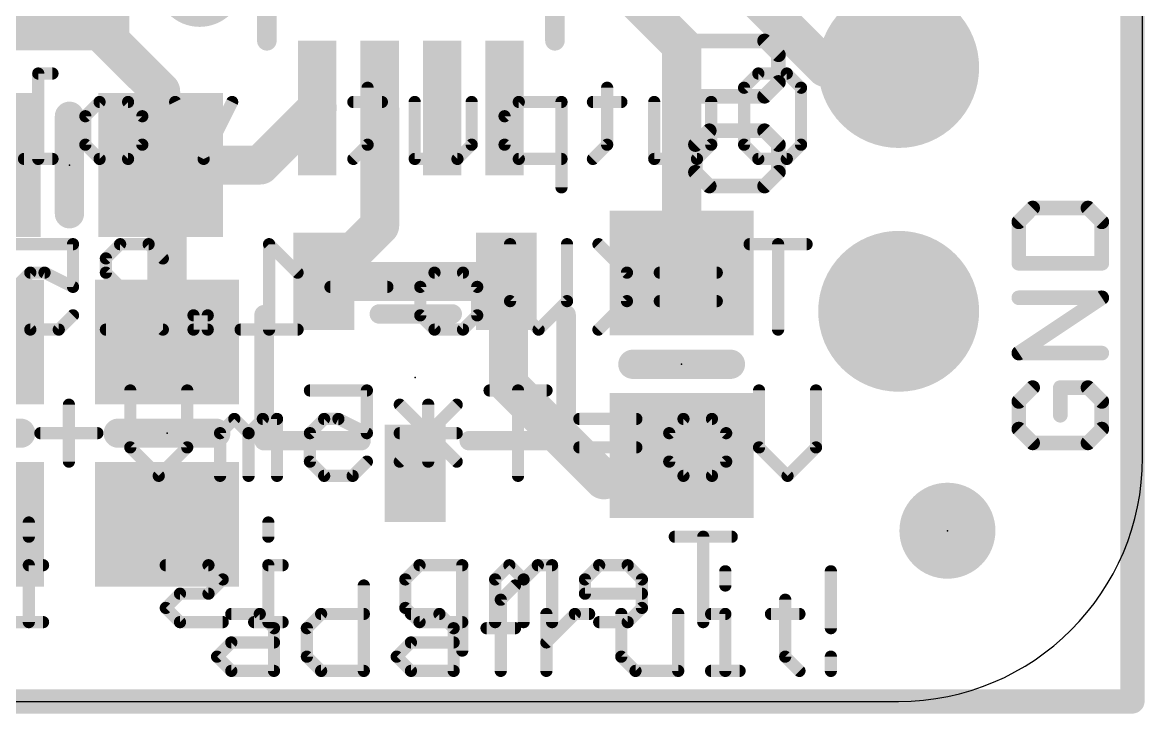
# Model space of a CAD drawing. Extents: x -0.4 to 20.3, y -0.1 to 16.7.
# Drawn here: x 8.65 to 20.34, y -0.13 to 7.07 of the extents above; entities that cross this region are included whole.
import ezdxf

# ---------------------------------------------------------------- set-up
doc = ezdxf.new("R2010")
doc.units = 0
for name, color, linetype in [('1', 12, 'CONTINUOUS'), ('16', 132, 'CONTINUOUS'), ('17', 110, 'CONTINUOUS'), ('20', 53, 'CONTINUOUS'), ('21', 40, 'CONTINUOUS'), ('22', 6, 'CONTINUOUS'), ('23', 40, 'CONTINUOUS')]:
    doc.layers.add(name, color=color, linetype=linetype)

# ---------------------------------------------------------------- blocks, each defined once
blk = doc.blocks.new('RECT')
blk.add_solid([(-0.5, -0.5), (0.5, -0.5), (-0.5, 0.5), (0.5, 0.5)])
blk = doc.blocks.new('PIE')
at = {"const_width": 0.5}
blk.add_lwpolyline([(0, -0.25, 1), (0, 0.25, 1), (0, -0.25)], format="xyb", dxfattribs=at)
blk = doc.blocks.new('ROUNDP')
at = {"const_width": 0.5}
blk.add_lwpolyline([(0, -0.25, 1), (0, 0.25, 1), (0, -0.25)], format="xyb", dxfattribs=at)

msp = doc.modelspace()

# ---------------------------------------------------------------- linework, layer by layer
at = {"layer": '1'}
for points, const_width in [([(20.214, 16.54), (20.214, 0)], 0.254), ([(17.018, 6.604), (14.224, 9.398)], 0.4064), ([(15.52, 6.832), (14.224, 8.128)], 0.4064), ([(9.017, 7.432), (10.094, 6.355)], 0.4064), ([(15.52, 4.462), (15.52, 6.832)], 0.4064), ([(17.78, 6.604), (17.018, 6.604)], 0.4064), ([(10.094, 6.355), (10.094, 5.588)], 0.4064), ([(11.725, 6.182), (11.131, 5.588)], 0.4064), ([(12.375, 6.182), (12.375, 4.957)], 0.4064), ([(10.16, 5.522), (10.094, 5.588)], 0.4064), ([(11.131, 5.588), (10.094, 5.588)], 0.4064), ([(10.16, 3.744), (10.16, 5.522)], 0.4064), ([(12.375, 4.957), (11.794, 4.376)], 0.4064), ([(11.794, 4.376), (13.694, 4.376)], 0.4064), ([(13.716, 4.1), (13.694, 4.376)], 0.4064), ([(13.716, 3.302), (13.716, 4.1)], 0.4064), ([(14.71, 2.308), (13.716, 3.302)], 0.4064), ([(15.52, 2.562), (14.71, 2.308)], 0.4064), ([(20.214, 0), (0, 0)], 0.254)]:
    msp.add_lwpolyline(points, dxfattribs=dict(at, const_width=const_width))
for points, const_width in [([(15.6216, 6.832, 1), (15.4184, 6.832)], 0.2032), ([(15.4482, 6.7602, 1), (15.5918, 6.9038)], 0.2032), ([(17.018, 6.7056, 1), (17.018, 6.5024)], 0.2032), ([(17.78, 6.5024, 1), (17.78, 6.7056)], 0.2032), ([(16.9462, 6.5322, 1), (17.0898, 6.6758)], 0.2032), ([(10.1956, 6.355, 1), (9.9924, 6.355)], 0.2032), ([(10.0222, 6.2832, 1), (10.1658, 6.4268)], 0.2032), ([(11.7968, 6.1102, 1), (11.6532, 6.2538)], 0.2032), ([(12.4766, 6.182, 1), (12.2734, 6.182)], 0.2032), ([(10.094, 5.6896, 1), (10.094, 5.4864)], 0.2032), ([(10.1658, 5.6598, 1), (10.0222, 5.5162)], 0.2032), ([(11.0592, 5.6598, 1), (11.2028, 5.5162)], 0.2032), ([(11.131, 5.4864, 1), (11.131, 5.6896)], 0.2032), ([(9.9924, 5.588, 1), (10.1956, 5.588)], 0.2032), ([(10.2616, 5.522, 1), (10.0584, 5.522)], 0.2032), ([(10.0882, 5.4502, 1), (10.2318, 5.5938)], 0.2032), ([(12.4468, 4.8852, 1), (12.3032, 5.0288)], 0.2032), ([(12.2734, 4.957, 1), (12.4766, 4.957)], 0.2032), ([(11.794, 4.4776, 1), (11.794, 4.2744)], 0.2032), ([(13.7953, 4.3841, 1), (13.5927, 4.3679)], 0.2032), ([(13.694, 4.2744, 1), (13.694, 4.4776)], 0.2032), ([(15.4184, 4.462, 1), (15.6216, 4.462)], 0.2032), ([(11.7222, 4.4478, 1), (11.8658, 4.3042)], 0.2032), ([(13.8176, 4.1, 1), (13.6144, 4.1)], 0.2032), ([(13.6147, 4.0919, 1), (13.8173, 4.1081)], 0.2032), ([(10.0584, 3.744, 1), (10.2616, 3.744)], 0.2032), ([(13.6144, 3.302, 1), (13.8176, 3.302)], 0.2032), ([(13.7878, 3.3738, 1), (13.6442, 3.2302)], 0.2032), ([(15.5504, 2.4651, 1), (15.4896, 2.6589)], 0.2032), ([(14.6796, 2.4049, 1), (14.7404, 2.2111)], 0.2032), ([(14.6382, 2.2362, 1), (14.7818, 2.3798)], 0.2032), ([(20.214, -0.0635, 1), (20.214, 0.0635)], 0.127), ([(20.1505, 0, 1), (20.2775, 0)], 0.127)]:
    msp.add_lwpolyline(points, format="xyb", dxfattribs=dict(at, const_width=const_width))
at = {"layer": '16', "const_width": 0.254}
for points in [[(20.214, 16.54), (20.214, 0)], [(20.214, 0), (0, 0)]]:
    msp.add_lwpolyline(points, dxfattribs=at)
at = {"layer": '16', "const_width": 0.127}
for points in [[(20.214, -0.0635, 1), (20.214, 0.0635)], [(20.1505, 0, 1), (20.2775, 0)]]:
    msp.add_lwpolyline(points, format="xyb", dxfattribs=at)
at = {"layer": '20'}
for p, q in [((20.32, 2.54), (20.32, 13.97)), ((2.54, 0), (17.78, 0))]:
    msp.add_line(p, q, dxfattribs=at)
msp.add_arc((17.78, 2.54), 2.54, 270, 0, dxfattribs=at)
at = {"layer": '21'}
for points, const_width in [([(11.2, 9.882), (11.2, 6.882)], 0.2032), ([(14.2, 6.882), (14.2, 9.882)], 0.2032), ([(16.3837, 6.8807), (15.6635, 6.8807)], 0.1524), ([(16.5278, 6.7366), (16.3837, 6.8807)], 0.1524), ([(16.5278, 6.4485), (16.5278, 6.7366)], 0.1524), ([(16.3837, 6.3044), (16.5278, 6.4485)], 0.1524), ([(15.6635, 6.3044), (16.3837, 6.3044)], 0.1524), ([(9.144, 6.096), (9.144, 5.08)], 0.3048), ([(15.8075, 5.9451), (15.6635, 5.8011)], 0.1524), ([(16.3837, 5.9451), (15.8075, 5.9451)], 0.1524), ([(16.5278, 5.8011), (16.3837, 5.9451)], 0.1524), ([(15.6635, 5.8011), (15.6635, 5.513)], 0.1524), ([(16.5278, 5.513), (16.5278, 5.8011)], 0.1524), ([(15.6635, 5.513), (15.8075, 5.3689)], 0.1524), ([(16.3837, 5.3689), (16.5278, 5.513)], 0.1524), ([(15.8075, 5.3689), (16.3837, 5.3689)], 0.1524), ([(19.1755, 5.1402), (19.0315, 4.9961)], 0.1524), ([(19.7517, 5.1402), (19.1755, 5.1402)], 0.1524), ([(19.8958, 4.9961), (19.7517, 5.1402)], 0.1524), ([(19.0315, 4.9961), (19.0315, 4.564)], 0.1524), ([(19.8958, 4.564), (19.8958, 4.9961)], 0.1524), ([(19.0315, 4.564), (19.8958, 4.564)], 0.1524), ([(19.0315, 3.6284), (19.8958, 4.2047)], 0.1524), ([(19.8958, 4.2047), (19.0315, 4.2047)], 0.1524), ([(11.1716, 2.7156), (11.1716, 4.0284)], 0.2032), ([(12.3716, 4.0364), (13.1304, 4.0364)], 0.2032), ([(14.3164, 4.0284), (14.3164, 2.7156)], 0.2032), ([(16.028, 3.512), (15.012, 3.512)], 0.3048), ([(19.8958, 3.6284), (19.0315, 3.6284)], 0.1524), ([(19.1755, 3.2691), (19.0315, 3.1251)], 0.1524), ([(19.7517, 3.2691), (19.4636, 3.2691)], 0.1524), ([(19.4636, 3.2691), (19.4636, 2.981)], 0.1524), ([(19.8958, 3.1251), (19.7517, 3.2691)], 0.1524), ([(19.0315, 3.1251), (19.0315, 2.837)], 0.1524), ([(19.8958, 2.837), (19.8958, 3.1251)], 0.1524), ([(7.62, 2.794), (8.636, 2.794)], 0.3048), ([(10.668, 2.794), (9.652, 2.794)], 0.3048), ([(12.1804, 2.7156), (11.1716, 2.7156)], 0.2032), ([(14.3164, 2.7156), (13.3076, 2.7156)], 0.2032), ([(19.0315, 2.837), (19.1755, 2.6929)], 0.1524), ([(19.7517, 2.6929), (19.8958, 2.837)], 0.1524), ([(19.1755, 2.6929), (19.7517, 2.6929)], 0.1524), ([(15.9749, 1.3556), (15.9749, 1.2073)], 0.127), ([(17.0739, 1.3556), (17.0739, 0.7624)], 0.127), ([(12.2099, 1.2073), (12.2099, 0.3175)], 0.127), ([(13.6361, 1.059), (13.7844, 1.2073)], 0.127), ([(13.6361, 0.3175), (13.6361, 1.059)], 0.127), ([(16.5985, 1.059), (16.5985, 0.4658)], 0.127), ([(10.8295, 0.9107), (11.1261, 0.9107)], 0.127), ([(11.1261, 0.9107), (11.2744, 0.7624)], 0.127), ([(11.6167, 0.7624), (11.765, 0.9107)], 0.127), ([(11.765, 0.9107), (12.2099, 0.9107)], 0.127), ([(12.7005, 0.9107), (12.9971, 0.9107)], 0.127), ([(12.9971, 0.9107), (13.1454, 0.7624)], 0.127), ([(14.1115, 0.3175), (14.1115, 0.9107)], 0.127), ([(14.1115, 0.6141), (14.408, 0.9107)], 0.127), ([(14.408, 0.9107), (14.5563, 0.9107)], 0.127), ([(14.8911, 0.9107), (14.8911, 0.4658)], 0.127), ([(15.4842, 0.3175), (15.4842, 0.9107)], 0.127), ([(15.8266, 0.9107), (15.9749, 0.9107)], 0.127), ([(15.9749, 0.9107), (15.9749, 0.3175)], 0.127), ([(16.4503, 0.9107), (16.7468, 0.9107)], 0.127), ([(11.2744, 0.7624), (11.2744, 0.3175)], 0.127), ([(11.6167, 0.4658), (11.6167, 0.7624)], 0.127), ([(13.1454, 0.7624), (13.1454, 0.3175)], 0.127), ([(13.4878, 0.7624), (13.7844, 0.7624)], 0.127), ([(10.6812, 0.4658), (10.8295, 0.6141)], 0.127), ([(10.8295, 0.6141), (11.2744, 0.6141)], 0.127), ([(12.5523, 0.4658), (12.7005, 0.6141)], 0.127), ([(12.7005, 0.6141), (13.1454, 0.6141)], 0.127), ([(10.8295, 0.3175), (10.6812, 0.4658)], 0.127), ([(11.765, 0.3175), (11.6167, 0.4658)], 0.127), ([(12.7005, 0.3175), (12.5523, 0.4658)], 0.127), ([(14.8911, 0.4658), (15.0393, 0.3175)], 0.127), ([(16.5985, 0.4658), (16.7468, 0.3175)], 0.127), ([(17.0739, 0.4658), (17.0739, 0.3175)], 0.127), ([(11.2744, 0.3175), (10.8295, 0.3175)], 0.127), ([(12.2099, 0.3175), (11.765, 0.3175)], 0.127), ([(13.1454, 0.3175), (12.7005, 0.3175)], 0.127), ([(15.0393, 0.3175), (15.4842, 0.3175)], 0.127), ([(15.8266, 0.3175), (16.1232, 0.3175)], 0.127)]:
    msp.add_lwpolyline(points, dxfattribs=dict(at, const_width=const_width))
for points, const_width in [([(10.5, 7.332, 1), (10.5, 7.632, 1), (10.5, 7.332)], 0.6096), ([(11.1492, 6.882, 1), (11.2508, 6.882)], 0.1016), ([(14.1492, 6.882, 1), (14.2508, 6.882)], 0.1016), ([(15.6635, 6.9188, 1), (15.6635, 6.8426)], 0.0762), ([(16.4107, 6.9076, 1), (16.3568, 6.8537)], 0.0762), ([(16.3837, 6.8426, 1), (16.3837, 6.9188)], 0.0762), ([(16.5659, 6.7366, 1), (16.4897, 6.7366)], 0.0762), ([(16.5009, 6.7097, 1), (16.5547, 6.7636)], 0.0762), ([(16.4897, 6.4485, 1), (16.5659, 6.4485)], 0.0762), ([(16.5547, 6.4216, 1), (16.5009, 6.4754)], 0.0762), ([(15.6635, 6.3425, 1), (15.6635, 6.2663)], 0.0762), ([(16.3568, 6.3314, 1), (16.4107, 6.2775)], 0.0762), ([(16.3837, 6.2663, 1), (16.3837, 6.3425)], 0.0762), ([(9.2202, 6.096, 1), (9.0678, 6.096)], 0.1524), ([(15.8075, 5.9832, 1), (15.8075, 5.907)], 0.0762), ([(15.8345, 5.9182, 1), (15.7806, 5.9721)], 0.0762), ([(16.4107, 5.9721, 1), (16.3568, 5.9182)], 0.0762), ([(16.3837, 5.907, 1), (16.3837, 5.9832)], 0.0762), ([(15.6365, 5.828, 1), (15.6904, 5.7741)], 0.0762), ([(15.7016, 5.8011, 1), (15.6254, 5.8011)], 0.0762), ([(16.5659, 5.8011, 1), (16.4897, 5.8011)], 0.0762), ([(16.5009, 5.7741, 1), (16.5547, 5.828)], 0.0762), ([(15.6904, 5.5399, 1), (15.6365, 5.486)], 0.0762), ([(15.6254, 5.513, 1), (15.7016, 5.513)], 0.0762), ([(16.4897, 5.513, 1), (16.5659, 5.513)], 0.0762), ([(16.5547, 5.486, 1), (16.5009, 5.5399)], 0.0762), ([(15.8075, 5.407, 1), (15.8075, 5.3308)], 0.0762), ([(15.7806, 5.342, 1), (15.8345, 5.3959)], 0.0762), ([(16.3568, 5.3959, 1), (16.4107, 5.342)], 0.0762), ([(16.3837, 5.3308, 1), (16.3837, 5.407)], 0.0762), ([(9.0678, 5.08, 1), (9.2202, 5.08)], 0.1524), ([(19.1755, 5.1783, 1), (19.1755, 5.1021)], 0.0762), ([(19.2025, 5.1132, 1), (19.1486, 5.1671)], 0.0762), ([(19.7787, 5.1671, 1), (19.7248, 5.1132)], 0.0762), ([(19.7517, 5.1021, 1), (19.7517, 5.1783)], 0.0762), ([(19.0045, 5.0231, 1), (19.0584, 4.9692)], 0.0762), ([(19.0696, 4.9961, 1), (18.9934, 4.9961)], 0.0762), ([(19.9339, 4.9961, 1), (19.8577, 4.9961)], 0.0762), ([(19.8689, 4.9692, 1), (19.9227, 5.0231)], 0.0762), ([(19.0315, 4.6021, 1), (19.0315, 4.5259)], 0.0762), ([(18.9934, 4.564, 1), (19.0696, 4.564)], 0.0762), ([(19.8577, 4.564, 1), (19.9339, 4.564)], 0.0762), ([(19.8958, 4.5259, 1), (19.8958, 4.6021)], 0.0762), ([(19.0315, 4.2428, 1), (19.0315, 4.1666)], 0.0762), ([(19.9169, 4.173, 1), (19.8747, 4.2364)], 0.0762), ([(19.8958, 4.1666, 1), (19.8958, 4.2428)], 0.0762), ([(11.2224, 4.0284, 1), (11.1208, 4.0284)], 0.1016), ([(12.3716, 4.0872, 1), (12.3716, 3.9856)], 0.1016), ([(13.1304, 3.9856, 1), (13.1304, 4.0872)], 0.1016), ([(14.3672, 4.0284, 1), (14.2656, 4.0284)], 0.1016), ([(15.012, 3.5882, 1), (15.012, 3.4358)], 0.1524), ([(16.028, 3.4358, 1), (16.028, 3.5882)], 0.1524), ([(19.0103, 3.6601, 1), (19.0526, 3.5967)], 0.0762), ([(19.0315, 3.6665, 1), (19.0315, 3.5903)], 0.0762), ([(19.8958, 3.5903, 1), (19.8958, 3.6665)], 0.0762), ([(19.2025, 3.2422, 1), (19.1486, 3.2961)], 0.0762), ([(19.4636, 3.3072, 1), (19.4636, 3.231)], 0.0762), ([(19.5017, 3.2691, 1), (19.4255, 3.2691)], 0.0762), ([(19.7787, 3.2961, 1), (19.7248, 3.2422)], 0.0762), ([(19.7517, 3.231, 1), (19.7517, 3.3072)], 0.0762), ([(19.0045, 3.152, 1), (19.0584, 3.0981)], 0.0762), ([(19.0696, 3.1251, 1), (18.9934, 3.1251)], 0.0762), ([(19.9339, 3.1251, 1), (19.8577, 3.1251)], 0.0762), ([(19.8689, 3.0981, 1), (19.9227, 3.152)], 0.0762), ([(8.636, 2.7178, 1), (8.636, 2.8702)], 0.1524), ([(9.652, 2.8702, 1), (9.652, 2.7178)], 0.1524), ([(10.668, 2.7178, 1), (10.668, 2.8702)], 0.1524), ([(19.4255, 2.981, 1), (19.5017, 2.981)], 0.0762), ([(11.1716, 2.7664, 1), (11.1716, 2.6648)], 0.1016), ([(12.1804, 2.6648, 1), (12.1804, 2.7664)], 0.1016), ([(13.3076, 2.7664, 1), (13.3076, 2.6648)], 0.1016), ([(14.3164, 2.6648, 1), (14.3164, 2.7664)], 0.1016), ([(19.0584, 2.8639, 1), (19.0045, 2.81)], 0.0762), ([(18.9934, 2.837, 1), (19.0696, 2.837)], 0.0762), ([(19.8577, 2.837, 1), (19.9339, 2.837)], 0.0762), ([(19.9227, 2.81, 1), (19.8689, 2.8639)], 0.0762), ([(11.1208, 2.7156, 1), (11.2224, 2.7156)], 0.1016), ([(14.2656, 2.7156, 1), (14.3672, 2.7156)], 0.1016), ([(19.1755, 2.731, 1), (19.1755, 2.6548)], 0.0762), ([(19.1486, 2.666, 1), (19.2025, 2.7199)], 0.0762), ([(19.7248, 2.7199, 1), (19.7787, 2.666)], 0.0762), ([(19.7517, 2.6548, 1), (19.7517, 2.731)], 0.0762), ([(16.0066, 1.3556, 1), (15.9431, 1.3556)], 0.0635), ([(17.1057, 1.3556, 1), (17.0422, 1.3556)], 0.0635), ([(12.2417, 1.2073, 1), (12.1782, 1.2073)], 0.0635), ([(13.8068, 1.1848, 1), (13.7619, 1.2297)], 0.0635), ([(15.9431, 1.2073, 1), (16.0066, 1.2073)], 0.0635), ([(13.6678, 1.059, 1), (13.6043, 1.059)], 0.0635), ([(13.6136, 1.0814, 1), (13.6585, 1.0365)], 0.0635), ([(16.6303, 1.059, 1), (16.5668, 1.059)], 0.0635), ([(10.8295, 0.9424, 1), (10.8295, 0.8789)], 0.0635), ([(11.1486, 0.9331, 1), (11.1036, 0.8882)], 0.0635), ([(11.1261, 0.8789, 1), (11.1261, 0.9424)], 0.0635), ([(11.765, 0.9424, 1), (11.765, 0.8789)], 0.0635), ([(11.7875, 0.8882, 1), (11.7426, 0.9331)], 0.0635), ([(12.2099, 0.8789, 1), (12.2099, 0.9424)], 0.0635), ([(12.7005, 0.9424, 1), (12.7005, 0.8789)], 0.0635), ([(13.0196, 0.9331, 1), (12.9747, 0.8882)], 0.0635), ([(12.9971, 0.8789, 1), (12.9971, 0.9424)], 0.0635), ([(14.1432, 0.9107, 1), (14.0797, 0.9107)], 0.0635), ([(14.408, 0.9424, 1), (14.408, 0.8789)], 0.0635), ([(14.4305, 0.8882, 1), (14.3856, 0.9331)], 0.0635), ([(14.5563, 0.8789, 1), (14.5563, 0.9424)], 0.0635), ([(14.9228, 0.9107, 1), (14.8593, 0.9107)], 0.0635), ([(15.516, 0.9107, 1), (15.4525, 0.9107)], 0.0635), ([(15.8266, 0.9424, 1), (15.8266, 0.8789)], 0.0635), ([(16.0066, 0.9107, 1), (15.9431, 0.9107)], 0.0635), ([(15.9749, 0.8789, 1), (15.9749, 0.9424)], 0.0635), ([(16.4503, 0.9424, 1), (16.4503, 0.8789)], 0.0635), ([(16.7468, 0.8789, 1), (16.7468, 0.9424)], 0.0635), ([(11.3061, 0.7624, 1), (11.2426, 0.7624)], 0.0635), ([(11.6485, 0.7624, 1), (11.585, 0.7624)], 0.0635), ([(13.1772, 0.7624, 1), (13.1137, 0.7624)], 0.0635), ([(13.4878, 0.7941, 1), (13.4878, 0.7306)], 0.0635), ([(13.7844, 0.7306, 1), (13.7844, 0.7941)], 0.0635), ([(11.2519, 0.7399, 1), (11.2968, 0.7848)], 0.0635), ([(11.5943, 0.7848, 1), (11.6392, 0.7399)], 0.0635), ([(13.123, 0.7399, 1), (13.1679, 0.7848)], 0.0635), ([(17.0422, 0.7624, 1), (17.1057, 0.7624)], 0.0635), ([(10.8295, 0.6458, 1), (10.8295, 0.5823)], 0.0635), ([(10.852, 0.5916, 1), (10.8071, 0.6365)], 0.0635), ([(11.2744, 0.5823, 1), (11.2744, 0.6458)], 0.0635), ([(12.7005, 0.6458, 1), (12.7005, 0.5823)], 0.0635), ([(12.723, 0.5916, 1), (12.6781, 0.6365)], 0.0635), ([(13.1454, 0.5823, 1), (13.1454, 0.6458)], 0.0635), ([(14.089, 0.6365, 1), (14.1339, 0.5916)], 0.0635), ([(10.7037, 0.4882, 1), (10.6588, 0.4433)], 0.0635), ([(10.6588, 0.4882, 1), (10.7037, 0.4433)], 0.0635), ([(11.6392, 0.4882, 1), (11.5943, 0.4433)], 0.0635), ([(11.585, 0.4658, 1), (11.6485, 0.4658)], 0.0635), ([(12.5747, 0.4882, 1), (12.5298, 0.4433)], 0.0635), ([(12.5298, 0.4882, 1), (12.5747, 0.4433)], 0.0635), ([(14.8593, 0.4658, 1), (14.9228, 0.4658)], 0.0635), ([(14.9135, 0.4882, 1), (14.8686, 0.4433)], 0.0635), ([(16.621, 0.4882, 1), (16.5761, 0.4433)], 0.0635), ([(16.5668, 0.4658, 1), (16.6303, 0.4658)], 0.0635), ([(17.1057, 0.4658, 1), (17.0422, 0.4658)], 0.0635), ([(10.8295, 0.3493, 1), (10.8295, 0.2858)], 0.0635), ([(10.8071, 0.295, 1), (10.852, 0.34)], 0.0635), ([(11.2744, 0.2858, 1), (11.2744, 0.3493)], 0.0635), ([(11.765, 0.3493, 1), (11.765, 0.2858)], 0.0635), ([(11.7426, 0.295, 1), (11.7875, 0.34)], 0.0635), ([(12.2099, 0.2858, 1), (12.2099, 0.3493)], 0.0635), ([(12.7005, 0.3493, 1), (12.7005, 0.2858)], 0.0635), ([(12.6781, 0.295, 1), (12.723, 0.34)], 0.0635), ([(13.1454, 0.2858, 1), (13.1454, 0.3493)], 0.0635), ([(15.0393, 0.3493, 1), (15.0393, 0.2858)], 0.0635), ([(15.0169, 0.295, 1), (15.0618, 0.34)], 0.0635), ([(15.4842, 0.2858, 1), (15.4842, 0.3493)], 0.0635), ([(15.8266, 0.3493, 1), (15.8266, 0.2858)], 0.0635), ([(16.1232, 0.2858, 1), (16.1232, 0.3493)], 0.0635), ([(16.7244, 0.295, 1), (16.7693, 0.34)], 0.0635), ([(11.2426, 0.3175, 1), (11.3061, 0.3175)], 0.0635), ([(12.1782, 0.3175, 1), (12.2417, 0.3175)], 0.0635), ([(13.1137, 0.3175, 1), (13.1772, 0.3175)], 0.0635), ([(13.6043, 0.3175, 1), (13.6678, 0.3175)], 0.0635), ([(14.0797, 0.3175, 1), (14.1432, 0.3175)], 0.0635), ([(15.4525, 0.3175, 1), (15.516, 0.3175)], 0.0635), ([(15.9431, 0.3175, 1), (16.0066, 0.3175)], 0.0635), ([(17.0422, 0.3175, 1), (17.1057, 0.3175)], 0.0635)]:
    msp.add_lwpolyline(points, format="xyb", dxfattribs=dict(at, const_width=const_width))
at = {"layer": '22', "const_width": 0.127}
for points in [[(8.9673, 6.5413), (8.8191, 6.5413)], [(8.8191, 6.5413), (8.8191, 5.6515)], [(16.1702, 6.393), (16.3185, 6.5413)], [(16.3185, 6.5413), (16.615, 6.5413)], [(16.615, 6.5413), (16.7633, 6.393)], [(12.2493, 6.393), (12.2493, 5.7998)], [(14.744, 6.393), (14.744, 5.7998)], [(16.1702, 5.7998), (16.1702, 6.393)], [(16.7633, 6.393), (16.7633, 5.7998)], [(9.3097, 6.0964), (9.458, 6.2447)], [(9.458, 6.2447), (9.7546, 6.2447)], [(9.7546, 6.2447), (9.9029, 6.0964)], [(10.5418, 5.6515), (10.2452, 6.2447)], [(10.8384, 6.2447), (10.5418, 5.6515)], [(12.3976, 6.2447), (12.101, 6.2447)], [(12.7399, 5.6515), (12.7399, 6.2447)], [(13.3331, 6.2447), (13.3331, 5.7998)], [(13.8237, 6.2447), (13.6754, 6.0964)], [(14.2686, 6.2447), (13.8237, 6.2447)], [(14.2686, 5.3549), (14.2686, 6.2447)], [(14.8923, 6.2447), (14.5957, 6.2447)], [(15.2346, 5.6515), (15.2346, 6.2447)], [(15.8278, 6.2447), (15.8278, 5.7998)], [(9.3097, 5.7998), (9.3097, 6.0964)], [(9.9029, 6.0964), (9.9029, 5.7998)], [(13.6754, 6.0964), (13.6754, 5.7998)], [(9.458, 5.6515), (9.3097, 5.7998)], [(9.9029, 5.7998), (9.7546, 5.6515)], [(12.2493, 5.7998), (12.101, 5.6515)], [(13.3331, 5.7998), (13.1848, 5.6515)], [(13.6754, 5.7998), (13.8237, 5.6515)], [(14.744, 5.7998), (14.5957, 5.6515)], [(15.8278, 5.7998), (15.6795, 5.6515)], [(16.3185, 5.6515), (16.1702, 5.7998)], [(16.7633, 5.7998), (16.615, 5.6515)], [(8.9673, 5.6515), (8.6708, 5.6515)], [(9.7546, 5.6515), (9.458, 5.6515)], [(13.1848, 5.6515), (12.7399, 5.6515)], [(13.8237, 5.6515), (14.2686, 5.6515)], [(15.6795, 5.6515), (15.2346, 5.6515)], [(16.615, 5.6515), (16.3185, 5.6515)], [(8.5879, 4.7633), (9.1811, 4.7633)], [(9.1811, 4.7633), (9.1811, 4.3184)], [(9.5235, 4.615), (9.6717, 4.7633)], [(9.6717, 4.7633), (9.9683, 4.7633)], [(9.9683, 4.7633), (10.1166, 4.615)], [(11.5199, 4.4667), (11.2233, 4.7633)], [(11.2233, 4.7633), (11.2233, 3.8735)], [(13.7333, 4.1701), (13.7333, 4.7633)], [(14.3265, 4.7633), (14.3265, 4.1701)], [(14.9501, 4.4667), (14.6536, 4.7633)], [(16.8212, 4.7633), (16.228, 4.7633)], [(16.5246, 3.8735), (16.5246, 4.7633)], [(9.5235, 4.4667), (9.5235, 4.615)], [(8.7362, 4.4667), (8.5879, 4.3184)], [(8.8845, 4.4667), (8.7362, 4.4667)], [(9.1811, 4.3184), (8.8845, 4.4667)], [(10.1166, 3.8735), (9.5235, 4.4667)], [(12.7978, 4.3184), (12.9461, 4.4667)], [(12.9461, 4.4667), (13.2427, 4.4667)], [(13.2427, 4.4667), (13.3909, 4.3184)], [(14.9501, 4.1701), (14.9501, 4.4667)], [(15.8857, 4.4667), (15.2925, 4.4667)], [(12.4554, 4.3184), (11.8623, 4.3184)], [(12.7978, 4.0218), (12.7978, 4.3184)], [(13.3909, 4.3184), (13.3909, 4.0218)], [(14.0299, 3.8735), (13.7333, 4.1701)], [(14.3265, 4.1701), (14.0299, 3.8735)], [(14.6536, 3.8735), (14.9501, 4.1701)], [(15.8857, 4.1701), (15.2925, 4.1701)], [(8.5879, 4.0218), (8.7362, 3.8735)], [(9.0328, 3.8735), (9.1811, 4.0218)], [(10.5844, 4.0218), (10.4361, 4.0218)], [(10.4361, 4.0218), (10.4361, 3.8735)], [(10.5844, 3.8735), (10.5844, 4.0218)], [(12.9461, 3.8735), (12.7978, 4.0218)], [(13.3909, 4.0218), (13.2427, 3.8735)], [(8.7362, 3.8735), (9.0328, 3.8735)], [(9.5235, 3.8735), (10.1166, 3.8735)], [(10.4361, 3.8735), (10.5844, 3.8735)], [(11.5199, 3.8735), (10.9267, 3.8735)], [(13.2427, 3.8735), (12.9461, 3.8735)], [(9.7775, 2.6461), (9.7775, 3.2393)], [(10.3706, 3.2393), (10.3706, 2.6461)], [(11.6485, 3.2393), (12.2417, 3.2393)], [(12.2417, 3.2393), (12.2417, 2.7944)], [(14.1127, 3.2393), (13.5195, 3.2393)], [(13.8161, 2.3495), (13.8161, 3.2393)], [(16.3261, 2.6461), (16.3261, 3.2393)], [(16.9193, 3.2393), (16.9193, 2.6461)], [(9.1385, 3.091), (9.1385, 2.4978)], [(13.1772, 3.091), (12.584, 2.4978)], [(13.1772, 2.4978), (12.584, 3.091)], [(12.8806, 2.4978), (12.8806, 3.091)], [(10.8613, 2.9427), (10.713, 2.7944)], [(11.0096, 2.7944), (10.8613, 2.9427)], [(11.1579, 2.9427), (11.0096, 2.7944)], [(11.3061, 2.9427), (11.1579, 2.9427)], [(11.3061, 2.3495), (11.3061, 2.9427)], [(11.7968, 2.9427), (11.6485, 2.7944)], [(11.9451, 2.9427), (11.7968, 2.9427)], [(12.2417, 2.7944), (11.9451, 2.9427)], [(15.0482, 2.9427), (14.455, 2.9427)], [(15.3906, 2.7944), (15.5389, 2.9427)], [(15.5389, 2.9427), (15.8354, 2.9427)], [(15.8354, 2.9427), (15.9837, 2.7944)], [(9.4351, 2.7944), (8.8419, 2.7944)], [(10.713, 2.7944), (10.713, 2.3495)], [(11.0096, 2.7944), (11.0096, 2.3495)], [(11.6485, 2.7944), (11.6485, 2.4978)], [(13.1772, 2.7944), (12.584, 2.7944)], [(15.3906, 2.4978), (15.3906, 2.7944)], [(15.9837, 2.7944), (15.9837, 2.4978)], [(10.074, 2.3495), (9.7775, 2.6461)], [(10.3706, 2.6461), (10.074, 2.3495)], [(15.0482, 2.6461), (14.455, 2.6461)], [(16.6227, 2.3495), (16.3261, 2.6461)], [(16.9193, 2.6461), (16.6227, 2.3495)], [(11.6485, 2.4978), (11.7968, 2.3495)], [(12.0934, 2.3495), (12.2417, 2.4978)], [(15.5389, 2.3495), (15.3906, 2.4978)], [(15.9837, 2.4978), (15.8354, 2.3495)], [(11.7968, 2.3495), (12.0934, 2.3495)], [(15.8354, 2.3495), (15.5389, 2.3495)], [(8.721, 1.8636), (8.721, 1.7153)], [(11.2157, 1.8636), (11.2157, 1.7153)], [(16.0416, 1.7153), (15.4484, 1.7153)], [(15.745, 0.8255), (15.745, 1.7153)], [(8.8693, 1.4187), (8.721, 1.4187)], [(8.721, 1.4187), (8.721, 0.8255)], [(10.592, 1.4187), (10.1471, 1.4187)], [(10.7403, 1.2704), (10.592, 1.4187)], [(11.364, 1.4187), (11.2157, 1.4187)], [(11.2157, 1.4187), (11.2157, 0.8255)], [(12.7901, 1.4187), (12.6418, 1.2704)], [(13.235, 1.4187), (12.7901, 1.4187)], [(13.235, 0.5289), (13.235, 1.4187)], [(13.7257, 1.4187), (13.5774, 1.2704)], [(13.874, 1.2704), (13.7257, 1.4187)], [(14.0222, 1.4187), (13.874, 1.2704)], [(14.1705, 1.4187), (14.0222, 1.4187)], [(14.1705, 0.8255), (14.1705, 1.4187)], [(14.6612, 1.4187), (14.5129, 1.2704)], [(14.9578, 1.4187), (14.6612, 1.4187)], [(15.1061, 1.2704), (14.9578, 1.4187)], [(10.592, 1.1221), (10.7403, 1.2704)], [(12.6418, 1.2704), (12.6418, 0.9738)], [(13.5774, 1.2704), (13.5774, 0.8255)], [(13.874, 1.2704), (13.874, 0.8255)], [(14.5129, 1.2704), (14.5129, 1.1221)], [(15.1061, 0.9738), (15.1061, 1.2704)], [(10.1471, 0.9738), (10.2954, 1.1221)], [(10.2954, 1.1221), (10.592, 1.1221)], [(14.5129, 1.1221), (15.1061, 1.1221)], [(10.2954, 0.8255), (10.1471, 0.9738)], [(12.6418, 0.9738), (12.7901, 0.8255)], [(14.9578, 0.8255), (15.1061, 0.9738)], [(8.8693, 0.8255), (8.5727, 0.8255)], [(10.7403, 0.8255), (10.2954, 0.8255)], [(11.364, 0.8255), (11.0674, 0.8255)], [(12.7901, 0.8255), (13.235, 0.8255)], [(14.6612, 0.8255), (14.9578, 0.8255)]]:
    msp.add_lwpolyline(points, dxfattribs=at)
at = {"layer": '22', "const_width": 0.0635}
for points in [[(8.8191, 6.573, 1), (8.8191, 6.5095)], [(8.8508, 6.5413, 1), (8.7873, 6.5413)], [(8.9673, 6.5095, 1), (8.9673, 6.573)], [(16.3185, 6.573, 1), (16.3185, 6.5095)], [(16.3409, 6.5188, 1), (16.296, 6.5637)], [(16.6375, 6.5637, 1), (16.5926, 6.5188)], [(16.615, 6.5095, 1), (16.615, 6.573)], [(12.281, 6.393, 1), (12.2175, 6.393)], [(14.7758, 6.393, 1), (14.7123, 6.393)], [(16.2019, 6.393, 1), (16.1384, 6.393)], [(16.1477, 6.4154, 1), (16.1926, 6.3705)], [(16.7951, 6.393, 1), (16.7316, 6.393)], [(16.7409, 6.3705, 1), (16.7858, 6.4154)], [(9.458, 6.2764, 1), (9.458, 6.2129)], [(9.4804, 6.2222, 1), (9.4355, 6.2671)], [(9.777, 6.2671, 1), (9.7321, 6.2222)], [(9.7546, 6.2129, 1), (9.7546, 6.2764)], [(10.2736, 6.2589, 1), (10.2168, 6.2305)], [(10.8668, 6.2305, 1), (10.81, 6.2589)], [(12.101, 6.2764, 1), (12.101, 6.2129)], [(12.3976, 6.2129, 1), (12.3976, 6.2764)], [(12.7717, 6.2447, 1), (12.7082, 6.2447)], [(13.3649, 6.2447, 1), (13.3013, 6.2447)], [(13.8237, 6.2764, 1), (13.8237, 6.2129)], [(13.8462, 6.2222, 1), (13.8013, 6.2671)], [(14.3004, 6.2447, 1), (14.2369, 6.2447)], [(14.2686, 6.2129, 1), (14.2686, 6.2764)], [(14.5957, 6.2764, 1), (14.5957, 6.2129)], [(14.8923, 6.2129, 1), (14.8923, 6.2764)], [(15.2664, 6.2447, 1), (15.2029, 6.2447)], [(15.8596, 6.2447, 1), (15.7961, 6.2447)], [(9.3414, 6.0964, 1), (9.2779, 6.0964)], [(9.2872, 6.1188, 1), (9.3321, 6.0739)], [(9.9346, 6.0964, 1), (9.8711, 6.0964)], [(9.8804, 6.0739, 1), (9.9253, 6.1188)], [(13.7072, 6.0964, 1), (13.6437, 6.0964)], [(13.653, 6.1188, 1), (13.6979, 6.0739)], [(9.3321, 5.8222, 1), (9.2872, 5.7773)], [(9.9253, 5.7773, 1), (9.8804, 5.8222)], [(12.2717, 5.7773, 1), (12.2268, 5.8222)], [(13.3556, 5.7773, 1), (13.3106, 5.8222)], [(13.6979, 5.8222, 1), (13.653, 5.7773)], [(14.7665, 5.7773, 1), (14.7216, 5.8222)], [(15.8503, 5.7773, 1), (15.8054, 5.8222)], [(16.1926, 5.8222, 1), (16.1477, 5.7773)], [(16.7858, 5.7773, 1), (16.7409, 5.8222)], [(9.2779, 5.7998, 1), (9.3414, 5.7998)], [(9.8711, 5.7998, 1), (9.9346, 5.7998)], [(12.2175, 5.7998, 1), (12.281, 5.7998)], [(13.3013, 5.7998, 1), (13.3649, 5.7998)], [(13.6437, 5.7998, 1), (13.7072, 5.7998)], [(14.7123, 5.7998, 1), (14.7758, 5.7998)], [(15.7961, 5.7998, 1), (15.8596, 5.7998)], [(16.1384, 5.7998, 1), (16.2019, 5.7998)], [(16.7316, 5.7998, 1), (16.7951, 5.7998)], [(8.6708, 5.6833, 1), (8.6708, 5.6198)], [(8.7873, 5.6515, 1), (8.8508, 5.6515)], [(8.9673, 5.6198, 1), (8.9673, 5.6833)], [(9.458, 5.6833, 1), (9.458, 5.6198)], [(9.4355, 5.629, 1), (9.4804, 5.674)], [(9.7321, 5.674, 1), (9.777, 5.629)], [(9.7546, 5.6198, 1), (9.7546, 5.6833)], [(10.5134, 5.6657, 1), (10.5702, 5.6373)], [(10.5134, 5.6373, 1), (10.5702, 5.6657)], [(12.0785, 5.674, 1), (12.1234, 5.629)], [(12.7399, 5.6833, 1), (12.7399, 5.6198)], [(12.7082, 5.6515, 1), (12.7717, 5.6515)], [(13.1624, 5.674, 1), (13.2073, 5.629)], [(13.1848, 5.6198, 1), (13.1848, 5.6833)], [(13.8237, 5.6833, 1), (13.8237, 5.6198)], [(13.8013, 5.629, 1), (13.8462, 5.674)], [(14.2686, 5.6198, 1), (14.2686, 5.6833)], [(14.5733, 5.674, 1), (14.6182, 5.629)], [(15.2346, 5.6833, 1), (15.2346, 5.6198)], [(15.2029, 5.6515, 1), (15.2664, 5.6515)], [(15.6571, 5.674, 1), (15.702, 5.629)], [(15.6795, 5.6198, 1), (15.6795, 5.6833)], [(16.3185, 5.6833, 1), (16.3185, 5.6198)], [(16.296, 5.629, 1), (16.3409, 5.674)], [(16.5926, 5.674, 1), (16.6375, 5.629)], [(16.615, 5.6198, 1), (16.615, 5.6833)], [(14.2369, 5.3549, 1), (14.3004, 5.3549)], [(9.2129, 4.7633, 1), (9.1494, 4.7633)], [(9.1811, 4.7315, 1), (9.1811, 4.795)], [(9.6717, 4.795, 1), (9.6717, 4.7315)], [(9.6942, 4.7408, 1), (9.6493, 4.7857)], [(9.9908, 4.7857, 1), (9.9459, 4.7408)], [(9.9683, 4.7315, 1), (9.9683, 4.795)], [(11.2551, 4.7633, 1), (11.1916, 4.7633)], [(11.2458, 4.7857, 1), (11.2009, 4.7408)], [(13.765, 4.7633, 1), (13.7015, 4.7633)], [(14.3582, 4.7633, 1), (14.2947, 4.7633)], [(14.676, 4.7857, 1), (14.6311, 4.7408)], [(16.228, 4.795, 1), (16.228, 4.7315)], [(16.5563, 4.7633, 1), (16.4928, 4.7633)], [(16.8212, 4.7315, 1), (16.8212, 4.795)], [(9.5552, 4.615, 1), (9.4917, 4.615)], [(9.501, 4.6374, 1), (9.5459, 4.5925)], [(10.0942, 4.5925, 1), (10.1391, 4.6374)], [(8.7362, 4.4984, 1), (8.7362, 4.4349)], [(8.7587, 4.4442, 1), (8.7138, 4.4891)], [(8.8987, 4.4951, 1), (8.8703, 4.4383)], [(8.8845, 4.4349, 1), (8.8845, 4.4984)], [(9.5459, 4.4891, 1), (9.501, 4.4442)], [(9.4917, 4.4667, 1), (9.5552, 4.4667)], [(11.4975, 4.4442, 1), (11.5424, 4.4891)], [(12.9461, 4.4984, 1), (12.9461, 4.4349)], [(12.9685, 4.4442, 1), (12.9236, 4.4891)], [(13.2651, 4.4891, 1), (13.2202, 4.4442)], [(13.2427, 4.4349, 1), (13.2427, 4.4984)], [(14.9819, 4.4667, 1), (14.9184, 4.4667)], [(14.9277, 4.4442, 1), (14.9726, 4.4891)], [(15.2925, 4.4984, 1), (15.2925, 4.4349)], [(15.8857, 4.4349, 1), (15.8857, 4.4984)], [(9.1494, 4.3184, 1), (9.2129, 4.3184)], [(9.1669, 4.29, 1), (9.1953, 4.3468)], [(11.8623, 4.3501, 1), (11.8623, 4.2866)], [(12.4554, 4.2866, 1), (12.4554, 4.3501)], [(12.8295, 4.3184, 1), (12.766, 4.3184)], [(12.7753, 4.3408, 1), (12.8202, 4.2959)], [(13.4227, 4.3184, 1), (13.3592, 4.3184)], [(13.3685, 4.2959, 1), (13.4134, 4.3408)], [(13.7557, 4.1925, 1), (13.7108, 4.1476)], [(14.3489, 4.1476, 1), (14.304, 4.1925)], [(14.9726, 4.1476, 1), (14.9277, 4.1925)], [(15.2925, 4.2018, 1), (15.2925, 4.1383)], [(15.8857, 4.1383, 1), (15.8857, 4.2018)], [(13.7015, 4.1701, 1), (13.765, 4.1701)], [(14.2947, 4.1701, 1), (14.3582, 4.1701)], [(14.9184, 4.1701, 1), (14.9819, 4.1701)], [(9.2036, 3.9993, 1), (9.1587, 4.0442)], [(10.4678, 4.0218, 1), (10.4043, 4.0218)], [(10.4361, 4.0535, 1), (10.4361, 3.99)], [(10.6161, 4.0218, 1), (10.5526, 4.0218)], [(10.5844, 3.99, 1), (10.5844, 4.0535)], [(12.8202, 4.0442, 1), (12.7753, 3.9993)], [(12.766, 4.0218, 1), (12.8295, 4.0218)], [(13.3592, 4.0218, 1), (13.4227, 4.0218)], [(13.4134, 3.9993, 1), (13.3685, 4.0442)], [(8.7362, 3.9053, 1), (8.7362, 3.8418)], [(8.7138, 3.851, 1), (8.7587, 3.896)], [(9.0104, 3.896, 1), (9.0553, 3.851)], [(9.0328, 3.8418, 1), (9.0328, 3.9053)], [(9.5235, 3.9053, 1), (9.5235, 3.8418)], [(10.0942, 3.851, 1), (10.1391, 3.896)], [(10.1166, 3.8418, 1), (10.1166, 3.9053)], [(10.4043, 3.8735, 1), (10.4678, 3.8735)], [(10.4361, 3.9053, 1), (10.4361, 3.8418)], [(10.5526, 3.8735, 1), (10.6161, 3.8735)], [(10.5844, 3.8418, 1), (10.5844, 3.9053)], [(10.9267, 3.9053, 1), (10.9267, 3.8418)], [(11.1916, 3.8735, 1), (11.2551, 3.8735)], [(11.5199, 3.8418, 1), (11.5199, 3.9053)], [(12.9461, 3.9053, 1), (12.9461, 3.8418)], [(12.9236, 3.851, 1), (12.9685, 3.896)], [(13.2202, 3.896, 1), (13.2651, 3.851)], [(13.2427, 3.8418, 1), (13.2427, 3.9053)], [(14.0074, 3.896, 1), (14.0523, 3.851)], [(14.0074, 3.851, 1), (14.0523, 3.896)], [(14.6311, 3.896, 1), (14.676, 3.851)], [(16.4928, 3.8735, 1), (16.5563, 3.8735)], [(9.8092, 3.2393, 1), (9.7457, 3.2393)], [(10.4024, 3.2393, 1), (10.3389, 3.2393)], [(11.6485, 3.271, 1), (11.6485, 3.2075)], [(12.2734, 3.2393, 1), (12.2099, 3.2393)], [(12.2417, 3.2075, 1), (12.2417, 3.271)], [(13.5195, 3.271, 1), (13.5195, 3.2075)], [(13.8479, 3.2393, 1), (13.7844, 3.2393)], [(14.1127, 3.2075, 1), (14.1127, 3.271)], [(16.3578, 3.2393, 1), (16.2943, 3.2393)], [(16.951, 3.2393, 1), (16.8875, 3.2393)], [(9.1703, 3.091, 1), (9.1068, 3.091)], [(12.6065, 3.1134, 1), (12.5616, 3.0685)], [(12.9123, 3.091, 1), (12.8488, 3.091)], [(13.1996, 3.0685, 1), (13.1547, 3.1134)], [(10.8837, 2.9651, 1), (10.8388, 2.9202)], [(10.8837, 2.9202, 1), (10.8388, 2.9651)], [(11.1579, 2.9744, 1), (11.1579, 2.9109)], [(11.1803, 2.9202, 1), (11.1354, 2.9651)], [(11.3379, 2.9427, 1), (11.2744, 2.9427)], [(11.3061, 2.9109, 1), (11.3061, 2.9744)], [(11.7968, 2.9744, 1), (11.7968, 2.9109)], [(11.8192, 2.9202, 1), (11.7743, 2.9651)], [(11.9593, 2.9711, 1), (11.9309, 2.9143)], [(11.9451, 2.9109, 1), (11.9451, 2.9744)], [(14.455, 2.9744, 1), (14.455, 2.9109)], [(15.0482, 2.9109, 1), (15.0482, 2.9744)], [(15.5389, 2.9744, 1), (15.5389, 2.9109)], [(15.5613, 2.9202, 1), (15.5164, 2.9651)], [(15.8579, 2.9651, 1), (15.813, 2.9202)], [(15.8354, 2.9109, 1), (15.8354, 2.9744)], [(8.8419, 2.8261, 1), (8.8419, 2.7626)], [(9.4351, 2.7626, 1), (9.4351, 2.8261)], [(10.7447, 2.7944, 1), (10.6812, 2.7944)], [(10.6905, 2.8168, 1), (10.7354, 2.7719)], [(11.0413, 2.7944, 1), (10.9778, 2.7944)], [(10.9871, 2.8168, 1), (11.032, 2.7719)], [(10.9871, 2.7719, 1), (11.032, 2.8168)], [(11.6802, 2.7944, 1), (11.6167, 2.7944)], [(11.626, 2.8168, 1), (11.6709, 2.7719)], [(12.2099, 2.7944, 1), (12.2734, 2.7944)], [(12.2275, 2.766, 1), (12.2559, 2.8228)], [(12.584, 2.8261, 1), (12.584, 2.7626)], [(13.1772, 2.7626, 1), (13.1772, 2.8261)], [(15.4223, 2.7944, 1), (15.3588, 2.7944)], [(15.3681, 2.8168, 1), (15.413, 2.7719)], [(16.0155, 2.7944, 1), (15.952, 2.7944)], [(15.9613, 2.7719, 1), (16.0062, 2.8168)], [(9.7999, 2.6685, 1), (9.755, 2.6236)], [(10.3931, 2.6236, 1), (10.3482, 2.6685)], [(14.455, 2.6778, 1), (14.455, 2.6143)], [(15.0482, 2.6143, 1), (15.0482, 2.6778)], [(16.3485, 2.6685, 1), (16.3036, 2.6236)], [(16.9417, 2.6236, 1), (16.8968, 2.6685)], [(9.7457, 2.6461, 1), (9.8092, 2.6461)], [(10.3389, 2.6461, 1), (10.4024, 2.6461)], [(16.2943, 2.6461, 1), (16.3578, 2.6461)], [(16.8875, 2.6461, 1), (16.951, 2.6461)], [(9.1068, 2.4978, 1), (9.1703, 2.4978)], [(11.6709, 2.5202, 1), (11.626, 2.4753)], [(11.6167, 2.4978, 1), (11.6802, 2.4978)], [(12.2641, 2.4753, 1), (12.2192, 2.5202)], [(12.5616, 2.5202, 1), (12.6065, 2.4753)], [(12.8488, 2.4978, 1), (12.9123, 2.4978)], [(13.1547, 2.4753, 1), (13.1996, 2.5202)], [(15.413, 2.5202, 1), (15.3681, 2.4753)], [(15.3588, 2.4978, 1), (15.4223, 2.4978)], [(15.952, 2.4978, 1), (16.0155, 2.4978)], [(16.0062, 2.4753, 1), (15.9613, 2.5202)], [(10.0516, 2.372, 1), (10.0965, 2.327)], [(10.0516, 2.327, 1), (10.0965, 2.372)], [(10.6812, 2.3495, 1), (10.7447, 2.3495)], [(10.9778, 2.3495, 1), (11.0413, 2.3495)], [(11.2744, 2.3495, 1), (11.3379, 2.3495)], [(11.7968, 2.3813, 1), (11.7968, 2.3177)], [(11.7743, 2.327, 1), (11.8192, 2.372)], [(12.0709, 2.372, 1), (12.1158, 2.327)], [(12.0934, 2.3177, 1), (12.0934, 2.3813)], [(13.7844, 2.3495, 1), (13.8479, 2.3495)], [(15.5389, 2.3813, 1), (15.5389, 2.3177)], [(15.5164, 2.327, 1), (15.5613, 2.372)], [(15.813, 2.372, 1), (15.8579, 2.327)], [(15.8354, 2.3177, 1), (15.8354, 2.3813)], [(16.6002, 2.372, 1), (16.6451, 2.327)], [(16.6002, 2.327, 1), (16.6451, 2.372)], [(8.7527, 1.8636, 1), (8.6892, 1.8636)], [(11.2474, 1.8636, 1), (11.1839, 1.8636)], [(15.4484, 1.747, 1), (15.4484, 1.6835)], [(15.7767, 1.7153, 1), (15.7132, 1.7153)], [(16.0416, 1.6835, 1), (16.0416, 1.747)], [(8.6892, 1.7153, 1), (8.7527, 1.7153)], [(11.1839, 1.7153, 1), (11.2474, 1.7153)], [(8.7527, 1.4187, 1), (8.6892, 1.4187)], [(8.721, 1.4504, 1), (8.721, 1.3869)], [(8.8693, 1.3869, 1), (8.8693, 1.4504)], [(10.1471, 1.4504, 1), (10.1471, 1.3869)], [(10.6145, 1.4411, 1), (10.5696, 1.3962)], [(10.592, 1.3869, 1), (10.592, 1.4504)], [(11.2474, 1.4187, 1), (11.1839, 1.4187)], [(11.2157, 1.4504, 1), (11.2157, 1.3869)], [(11.364, 1.3869, 1), (11.364, 1.4504)], [(12.7901, 1.4504, 1), (12.7901, 1.3869)], [(12.8126, 1.3962, 1), (12.7677, 1.4411)], [(13.2668, 1.4187, 1), (13.2033, 1.4187)], [(13.235, 1.3869, 1), (13.235, 1.4504)], [(13.7481, 1.4411, 1), (13.7032, 1.3962)], [(13.7481, 1.3962, 1), (13.7032, 1.4411)], [(14.0222, 1.4504, 1), (14.0222, 1.3869)], [(14.0447, 1.3962, 1), (13.9998, 1.4411)], [(14.2023, 1.4187, 1), (14.1388, 1.4187)], [(14.1705, 1.3869, 1), (14.1705, 1.4504)], [(14.6612, 1.4504, 1), (14.6612, 1.3869)], [(14.6836, 1.3962, 1), (14.6387, 1.4411)], [(14.9802, 1.4411, 1), (14.9353, 1.3962)], [(14.9578, 1.3869, 1), (14.9578, 1.4504)], [(10.7628, 1.2479, 1), (10.7179, 1.2928)], [(10.7179, 1.2479, 1), (10.7628, 1.2928)], [(12.6736, 1.2704, 1), (12.6101, 1.2704)], [(12.6194, 1.2928, 1), (12.6643, 1.2479)], [(13.6091, 1.2704, 1), (13.5456, 1.2704)], [(13.5549, 1.2928, 1), (13.5998, 1.2479)], [(13.9057, 1.2704, 1), (13.8422, 1.2704)], [(13.8515, 1.2928, 1), (13.8964, 1.2479)], [(13.8515, 1.2479, 1), (13.8964, 1.2928)], [(14.5446, 1.2704, 1), (14.4811, 1.2704)], [(14.4904, 1.2928, 1), (14.5353, 1.2479)], [(15.1378, 1.2704, 1), (15.0743, 1.2704)], [(15.0836, 1.2479, 1), (15.1285, 1.2928)], [(10.2954, 1.1538, 1), (10.2954, 1.0903)], [(10.3179, 1.0996, 1), (10.273, 1.1445)], [(10.5696, 1.1445, 1), (10.6145, 1.0996)], [(10.592, 1.0903, 1), (10.592, 1.1538)], [(14.5129, 1.1538, 1), (14.5129, 1.0903)], [(15.1061, 1.0903, 1), (15.1061, 1.1538)], [(14.4811, 1.1221, 1), (14.5446, 1.1221)], [(10.1696, 0.9962, 1), (10.1247, 0.9513)], [(10.1247, 0.9962, 1), (10.1696, 0.9513)], [(12.6101, 0.9738, 1), (12.6736, 0.9738)], [(12.6643, 0.9962, 1), (12.6194, 0.9513)], [(15.0743, 0.9738, 1), (15.1378, 0.9738)], [(15.1285, 0.9513, 1), (15.0836, 0.9962)], [(8.6892, 0.8255, 1), (8.7527, 0.8255)], [(8.8693, 0.7937, 1), (8.8693, 0.8573)], [(10.2954, 0.8573, 1), (10.2954, 0.7937)], [(10.273, 0.803, 1), (10.3179, 0.848)], [(10.7403, 0.7937, 1), (10.7403, 0.8573)], [(11.0674, 0.8573, 1), (11.0674, 0.7937)], [(11.1839, 0.8255, 1), (11.2474, 0.8255)], [(11.364, 0.7937, 1), (11.364, 0.8573)], [(12.7901, 0.8573, 1), (12.7901, 0.7937)], [(12.7677, 0.803, 1), (12.8126, 0.848)], [(13.235, 0.7937, 1), (13.235, 0.8573)], [(13.5456, 0.8255, 1), (13.6091, 0.8255)], [(13.8422, 0.8255, 1), (13.9057, 0.8255)], [(14.1388, 0.8255, 1), (14.2023, 0.8255)], [(14.6612, 0.8573, 1), (14.6612, 0.7937)], [(14.9353, 0.848, 1), (14.9802, 0.803)], [(14.9578, 0.7937, 1), (14.9578, 0.8573)], [(15.7132, 0.8255, 1), (15.7767, 0.8255)], [(13.2033, 0.5289, 1), (13.2668, 0.5289)]]:
    msp.add_lwpolyline(points, format="xyb", dxfattribs=at)
at = {"layer": '23'}
for p in [(9.144, 5.588), (15.52, 3.512), (12.744, 3.376), (10.16, 2.794), (18.288, 1.778)]:
    msp.add_point(p, dxfattribs=at)

# ---------------------------------------------------------------- block references
at = {"layer": '1'}
for p, xscale, yscale, rotation in [((9.017, 7.432), 1.3, 1.5, 270), ((11.725, 6.182), 1.4, 0.4, 90), ((12.375, 6.182), 1.4, 0.4, 90), ((13.025, 6.182), 1.4, 0.4, 90), ((13.675, 6.182), 1.4, 0.4, 90), ((15.52, 4.462), 1.3, 1.5, 270), ((11.794, 4.376), 0.635, 1.016, 180), ((13.694, 4.376), 0.635, 1.016, 180), ((8.128, 3.744), 1.3, 1.5, 90), ((10.16, 3.744), 1.3, 1.5, 270), ((15.52, 2.562), 1.3, 1.5, 270), ((12.744, 2.376), 0.635, 1.016, 180), ((8.128, 1.844), 1.3, 1.5, 90), ((10.16, 1.844), 1.3, 1.5, 270)]:
    msp.add_blockref('RECT', p, dxfattribs=dict(at, xscale=xscale, yscale=yscale, rotation=rotation))
at = {"layer": '1', "xscale": 1.3, "yscale": 1.5}
for p in [(8.194, 5.588), (10.094, 5.588)]:
    msp.add_blockref('RECT', p, dxfattribs=at)
at = {"layer": '1'}
msp.add_blockref('PIE', (18.288, 1.778), dxfattribs=at)
at = {"layer": '17', "xscale": 1.6764, "yscale": 1.6764}
for p in [(17.78, 6.604), (17.78, 6.604), (17.78, 4.064), (17.78, 4.064)]:
    msp.add_blockref('ROUNDP', p, dxfattribs=at)

doc.saveas('drawing.dxf')
